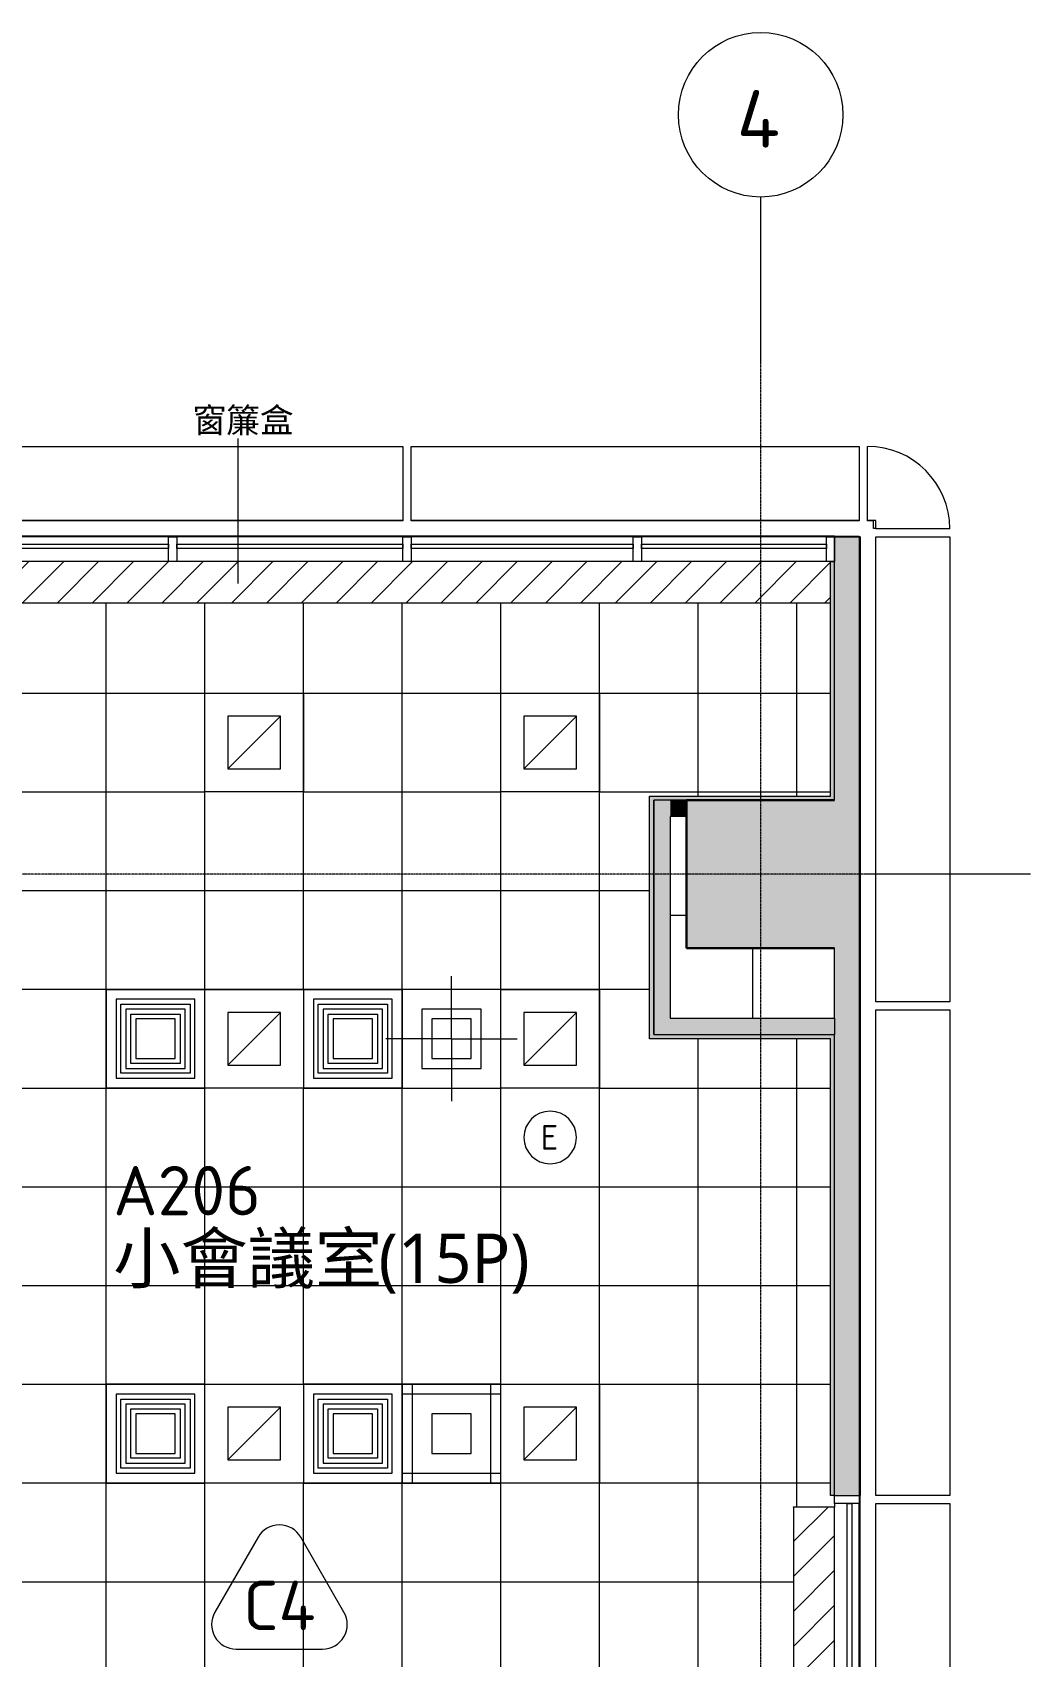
# Model space of a CAD drawing. Header units: centimetres. Extents: x -391356 to -382095, y -768 to 204275.
# Drawn here: x -384635 to -384028, y 203288 to 204275 of the extents above; entities that cross this region are included whole.
import ezdxf

# ---------------------------------------------------------------- set-up
doc = ezdxf.new("R2010")
doc.units = ezdxf.units.CM
doc.linetypes.add('虛線圓點 3_16_', pattern=[0.79375, 0.47625, -0.15875, 0, -0.15875])
for name, color, linetype, lineweight in [('一般標註', 7, 'Continuous', 5), ('一般模型', 7, 'Continuous', 5), ('共用邊緣', 7, 'Continuous', 5), ('天花板', 7, 'Continuous', 5), ('天花板標籤', 7, 'Continuous', 5), ('房間標籤', 7, 'Continuous', 5), ('文字註釋', 7, 'Continuous', 5), ('柱線', 7, 'Continuous', 5), ('柱線-1', 7, '虛線圓點 3_16_', 5), ('樓板', 7, 'Continuous', 5), ('燈具', 7, 'Continuous', 5), ('牆', 7, 'Continuous', 5), ('空調風口', 7, 'Continuous', 5), ('窗', 7, 'Continuous', 5), ('結構柱-2', 7, 'Continuous', 30), ('線', 7, 'Continuous', 5), ('表面樣式', 7, 'Continuous', 5)]:
    doc.layers.add(name, color=color, linetype=linetype, lineweight=lineweight)
for name, color, linetype, lineweight, true_color in [('塗層 2 _5_-1', 7, 'Continuous', 5, 0xaaaaaa), ('帷幕板-1', 7, 'Continuous', 5, 0xeaeaea), ('帷幕牆豎框-1', 7, 'Continuous', 5, 0xeaeaea), ('牆-1', 7, 'Continuous', 5, 0xe4e4e4), ('結構 _1_-1', 7, 'Continuous', 9, 0xaaaaaa), ('結構柱-1', 7, 'Continuous', 5, 0xeaeaea), ('結構構架-1', 9, 'Continuous', 5, 0x808080), ('詳圖項目-3', 11, 'Continuous', 15, 0xffaaaa)]:
    doc.layers.add(name, color=color, linetype=linetype, lineweight=lineweight, true_color=true_color)
doc.styles.add('ISOCPEUR', font='isocpeur.ttf', dxfattribs={"height": 15})
doc.styles.add('ISOCPEUR_1', font='isocpeur.ttf', dxfattribs={"height": 35})
doc.styles.add('ISOCPEUR_2', font='isocpeur.ttf', dxfattribs={"height": 30})
doc.styles.add('Microsoft JhengHei UI_2', font='Microsoft JhengHei UI.ttf', dxfattribs={"height": 15})
doc.styles.add('微軟正黑體', font='Microsoft JhengHei.ttf', dxfattribs={"height": 30})

# ---------------------------------------------------------------- blocks, each defined once
blk = doc.blocks.new('System Panel - 帷幕玻璃-3470490-二層天花平面圖')
at = {"layer": '帷幕板-1'}
for p, q in [((-56.25, -10.6), (-56.25, -8)), ((-56.25, -8), (56.25, -8)), ((56.25, -8), (56.25, -10.6)), ((56.25, -10.6), (-56.25, -10.6))]:
    blk.add_line(p, q, dxfattribs=at)
blk = doc.blocks.new('Rectangular Mullion - 50x150_E-3470501-二層天花平面圖')
at = {"layer": '帷幕牆豎框-1'}
for p, q in [((-5, 15), (0, 15)), ((-5, 0), (-5, 15)), ((0, 15), (0, 0)), ((0, 0), (-2.5, 0))]:
    blk.add_line(p, q, dxfattribs=at)
blk = doc.blocks.new('System Panel - 帷幕玻璃-3470491-二層天花平面圖')
at = {"layer": '帷幕板-1'}
for p, q in [((-68.75, -10.6), (-68.75, -8)), ((-68.75, -8), (68.75, -8)), ((68.75, -8), (68.75, -10.6)), ((68.75, -10.6), (-68.75, -10.6))]:
    blk.add_line(p, q, dxfattribs=at)
blk = doc.blocks.new('Rectangular Mullion - 50x150_E-V66-二層天花平面圖')
at = {"layer": '帷幕牆豎框-1'}
for p, q in [((2.5, 15), (-2.5, 15)), ((-2.5, 15), (-2.5, 0)), ((2.5, 0), (2.5, 15))]:
    blk.add_line(p, q, dxfattribs=at)
blk = doc.blocks.new('L5 方型T-bar遮罩燈 - L5 方型T-bar遮罩燈-2232849-二層天花平面圖')
at = {"layer": '燈具'}
for p, q in [((30, 30), (-30, 30)), ((-30, 30), (-30, -30)), ((30, -30), (30, 30)), ((-16, 16), (16, -16)), ((-16, -16), (-16, 16)), ((-16, 16), (16, 16)), ((16, 16), (16, -16)), ((16, -16), (-16, -16)), ((-30, -30), (30, -30))]:
    blk.add_line(p, q, dxfattribs=at)
blk = doc.blocks.new('Rectangular Mullion - 50x150_E-1829374-二層天花平面圖')
at = {"layer": '帷幕牆豎框-1'}
blk.add_line((-387770.81, 203968.16), (-387883.31, 203968.16), dxfattribs=at)
blk = doc.blocks.new('Rectangular Mullion - 50x150_E-1733385-二層天花平面圖')
at = {"layer": '帷幕牆豎框-1'}
blk.add_line((-389880.81, 203968.16), (-390018.31, 203968.16), dxfattribs=at)
blk = doc.blocks.new('System Panel - 帷幕玻璃-3470492-二層天花平面圖')
at = {"layer": '帷幕板-1'}
for p, q in [((-67.5, -10.6), (-67.5, -8)), ((-67.5, -8), (67.5, -8)), ((67.5, -8), (67.5, -10.6)), ((67.5, -10.6), (-67.5, -10.6))]:
    blk.add_line(p, q, dxfattribs=at)
blk = doc.blocks.new('Rectangular Mullion - 50x150_E-3384563-二層天花平面圖')
at = {"layer": '帷幕牆豎框-1'}
blk.add_line((-387888.31, 203968.16), (-388023.31, 203968.16), dxfattribs=at)
blk = doc.blocks.new('窗簾盒標準 - 窗簾盒-3401745-二層天花平面圖')
at = {"layer": '一般模型'}
for p, q in [((-134, -25), (-134, -20)), ((-134, -20), (-133.85, -20)), ((-133.85, -25), (-134, -25))]:
    blk.add_line(p, q, dxfattribs=at)
blk = doc.blocks.new('通用窗_二段_ - 02_W2_H300xW150-V109-二層天花平面圖')
at = {"layer": '窗'}
for p, q in [((-75, -7.5), (-75, 7.5)), ((-70, 7.5), (-70, -7.5)), ((70, 7.5), (67.85, 7.5)), ((70, 7.5), (75, 7.5)), ((70, -7.5), (70, 7.5)), ((75, 7.5), (75, -7.5)), ((-70, -7.5), (-75, -7.5)), ((-70, -7.5), (70, -7.5)), ((75, -7.5), (70, -7.5))]:
    blk.add_line(p, q, dxfattribs=at)
blk = doc.blocks.new('G_窗扇_固定 - 固定-3789489-二層天花平面圖')
at = {"layer": '窗'}
for p, q in [((70, 0), (-70, 0)), ((-70, 0), (-70, -3)), ((70, -3), (-70, -3)), ((70, 0), (70, -3))]:
    blk.add_line(p, q, dxfattribs=at)
blk = doc.blocks.new('AC_明架方形出風口 - 出風口-4030380-二層天花平面圖')
at = {"layer": '空調風口'}
for p, q in [((-30, -30), (-30, 30)), ((-30, 30), (30, 30)), ((-30, -30), (-30, 30)), ((-30, 30), (30, 30)), ((-24, 24), (-24, -24)), ((24, 24), (-24, 24)), ((-21, -21), (-21, 21)), ((-21, 21), (21, 21)), ((21, 21), (21, -21)), ((24, -24), (24, 24)), ((-18, 18), (-18, -18)), ((18, 18), (-18, 18)), ((-15, -15), (-15, 15)), ((-15, 15), (15, 15)), ((-12, 12), (-12, -12)), ((12, 12), (-12, 12)), ((12, -12), (12, 12)), ((15, 15), (15, -15)), ((18, -18), (18, 18)), ((-18, -18), (18, -18)), ((15, -15), (-15, -15)), ((-12, -12), (12, -12)), ((-24, -24), (24, -24)), ((21, -21), (-21, -21)), ((30, -30), (-30, -30)), ((30, -30), (-30, -30))]:
    blk.add_line(p, q, dxfattribs=at)
blk = doc.blocks.new('AC_明架方形出風口 - 出風口-V112-二層天花平面圖')
at = {"layer": '空調風口'}
for p, q in [((-30, 30), (30, 30)), ((-30, 30), (30, 30)), ((30, 30), (30, -30)), ((30, 30), (30, -30)), ((-24, 24), (-24, -24)), ((24, 24), (-24, 24)), ((-21, -21), (-21, 21)), ((-21, 21), (21, 21)), ((21, 21), (21, -21)), ((24, -24), (24, 24)), ((-18, 18), (-18, -18)), ((18, 18), (-18, 18)), ((-15, -15), (-15, 15)), ((-15, 15), (15, 15)), ((-12, 12), (-12, -12)), ((12, 12), (-12, 12)), ((12, -12), (12, 12)), ((15, 15), (15, -15)), ((18, -18), (18, 18)), ((-18, -18), (18, -18)), ((15, -15), (-15, -15)), ((-12, -12), (12, -12)), ((-24, -24), (24, -24)), ((21, -21), (-21, -21)), ((30, -30), (-30, -30)), ((30, -30), (-30, -30))]:
    blk.add_line(p, q, dxfattribs=at)
blk = doc.blocks.new('柱線 - 柱心線標頭-214972-二層天花平面圖')
at = {"layer": '柱線'}
blk.add_circle((0, 0), 0.5, dxfattribs=at)
blk = doc.blocks.new('TAG_Ceiling - 天花標籤_有標高程_-1160456-二層天花平面圖')
at = {"layer": '天花板標籤'}
for p, q in [((-0.1299, 0.68), (-0.3926, 0.225)), ((0.3926, 0.225), (0.1299, 0.68)), ((-0.2627, 0), (0.2627, 0))]:
    blk.add_line(p, q, dxfattribs=at)
for centre, start, end in [((0, 0.605), 30, 150), ((-0.2627, 0.15), 150, 270), ((0.2627, 0.15), 270, 30)]:
    blk.add_arc(centre, 0.15, start, end, dxfattribs=at)

msp = doc.modelspace()

# ---------------------------------------------------------------- hatches: boundary and pattern name
at = {"layer": '牆-1'}
for points in [[(-384139.98, 203968.16), (-384132.48, 203968.16), (-384132.48, 203968.66), (-384147.48, 203968.66), (-384147.48, 203968.16)], [(-384137.48, 203953.16), (-384132.48, 203953.16), (-384132.48, 203968.16), (-384147.48, 203968.16), (-384147.48, 203953.16), (-384139.98, 203953.16)], [(-384147.48, 203808.16), (-384147.5, 203953.16), (-384149.98, 203953.06), (-384149.98, 203808.16)], [(-384149.98, 203808.16), (-384149.98, 203810.66), (-384259.98, 203810.66), (-384259.98, 203808.16), (-384152.48, 203808.16)], [(-384257.67, 203663.16), (-384257.48, 203663.16), (-384257.48, 203808.16), (-384259.98, 203808.16), (-384259.98, 203663.16)], [(-384257.48, 203665.66), (-384247.48, 203665.66), (-384247.48, 203808.16), (-384257.48, 203808.16), (-384257.48, 203693.16)], [(-384247.48, 203798.16), (-384237.48, 203798.16), (-384237.48, 203808.16), (-384247.48, 203808.16), (-384247.48, 203805.94)], [(-384220.11, 203665.66), (-384147.48, 203665.66), (-384147.48, 203675.66), (-384247.48, 203675.66), (-384247.48, 203665.66), (-384223.95, 203665.66)], [(-384158.48, 203663.16), (-384149.98, 203663.16), (-384150, 203665.66), (-384257.48, 203665.66), (-384257.44, 203663.16), (-384172.48, 203663.16)]]:
    msp.add_hatch(color=256, dxfattribs=at).paths.add_polyline_path(points)
h = msp.add_hatch(color=256, dxfattribs=at)
h.paths.add_polyline_path([(-384131.98, 200702.41), (-384131.98, 200808.16), (-384132.48, 200808.14), (-384132.48, 200702.41)])
h.paths.add_polyline_path([(-384131.98, 201050.2), (-384131.98, 201065.2), (-384132.48, 201065.2), (-384132.48, 201050.2)])
h.paths.add_polyline_path([(-384131.98, 201380.66), (-384131.98, 201395.66), (-384132.48, 201395.66), (-384132.48, 201380.66)])
h.paths.add_polyline_path([(-384131.98, 201718.16), (-384131.98, 201955.66), (-384132.48, 201955.66), (-384132.48, 201718.16)])
h.paths.add_polyline_path([(-384131.98, 202045.66), (-384131.98, 202255.66), (-384132.48, 202255.66), (-384132.48, 202045.66)])
h.paths.add_polyline_path([(-384131.98, 202345.66), (-384131.98, 202940.66), (-384132.48, 202940.66), (-384132.48, 202345.66)])
h.paths.add_polyline_path([(-384131.98, 203090.66), (-384131.98, 203235.66), (-384132.48, 203235.66), (-384132.48, 203090.66)])
h.paths.add_polyline_path([(-384131.98, 203385.66), (-384131.98, 203968.16), (-384132.48, 203968.16), (-384132.48, 203385.66)])
h = msp.add_hatch(color=256, dxfattribs=at)
h.paths.add_polyline_path([(-384143.98, 200702.41), (-384132.48, 200702.41), (-384132.48, 200808.66), (-384147.48, 200808.66), (-384147.48, 200702.41)])
h.paths.add_polyline_path([(-384132.48, 201717.66), (-384132.48, 201955.66), (-384147.48, 201955.66), (-384147.48, 201717.66), (-384137.48, 201717.66)])
h.paths.add_polyline_path([(-384139.98, 202045.66), (-384132.48, 202045.66), (-384132.48, 202255.66), (-384147.48, 202255.66), (-384147.48, 202045.66)])
h.paths.add_polyline_path([(-384132.48, 202345.66), (-384132.48, 202940.66), (-384147.48, 202940.66), (-384147.48, 202345.66), (-384137.48, 202345.66)])
h.paths.add_polyline_path([(-384132.48, 203090.66), (-384132.48, 203235.66), (-384147.48, 203235.66), (-384147.48, 203090.66), (-384139.98, 203090.66)])
h.paths.add_polyline_path([(-384147.48, 203385.66), (-384132.48, 203385.66), (-384132.48, 203953.16), (-384147.48, 203953.08), (-384147.48, 203452.65)])
h = msp.add_hatch(color=256, dxfattribs=at)
h.paths.add_polyline_path([(-384148, 203110.66), (-384147.48, 203110.66), (-384147.56, 203228.51), (-384149.98, 203228.51), (-384149.98, 203110.66), (-384148.73, 203110.66)])
h.paths.add_polyline_path([(-384148.73, 203385.66), (-384147.48, 203385.66), (-384147.48, 203665.66), (-384149.98, 203665.66), (-384149.98, 203385.66)])
at = {"layer": '結構柱-1'}
msp.add_hatch(color=256, dxfattribs=at).paths.add_polyline_path([(-384237.48, 203718.16), (-384147.48, 203718.16), (-384147.48, 203808.16), (-384237.48, 203808.16), (-384237.48, 203738.16)])
at = {"layer": '表面樣式'}
h = msp.add_hatch(dxfattribs=at)
h.set_pattern_fill('FP_26', color=256, style=0, pattern_type=2)
h.set_pattern_definition([(180, (-384530.485, 203693.16), (7e-15, 60), []), (90, (-384530.485, 203693.16), (60, -4e-15), [])])
h.paths.add_polyline_path([(-384769.23, 203108.16), (-384769.23, 203110.66), (-384149.98, 203110.66), (-384149.98, 203228.51), (-384172.48, 203228.51), (-384172.48, 203378.51), (-384147.48, 203378.51), (-384147.48, 203385.66), (-384149.98, 203385.66), (-384149.98, 203663.16), (-384259.98, 203663.2), (-384259.98, 203810.66), (-384149.98, 203810.66), (-384149.98, 203928.16), (-384689.48, 203928.08), (-384689.48, 203899.66), (-384767.98, 203899.66), (-384767.98, 203310.66), (-384770.48, 203310.66), (-384770.48, 203108.16)])
h.paths.add_polyline_path([(-384530.48, 203153.16), (-384590.48, 203153.16), (-384590.48, 203213.16), (-384410.48, 203213.16), (-384410.48, 203153.16), (-384470.48, 203153.16)])
h.paths.add_polyline_path([(-384693.34, 203153.16), (-384710.48, 203153.16), (-384710.48, 203213.16), (-384650.48, 203213.16), (-384650.48, 203153.16)])
h.paths.add_polyline_path([(-384319.98, 203153.16), (-384350.48, 203153.16), (-384350.48, 203213.16), (-384290.48, 203213.16), (-384290.48, 203153.16)])
h.paths.add_polyline_path([(-384696.48, 203220.51), (-384696.48, 203259.04), (-384664.48, 203259.04), (-384664.48, 203220.51)])
h.paths.add_polyline_path([(-384320.48, 203227.16), (-384321.32, 203227.19), (-384322.99, 203227.36), (-384325.83, 203228.08), (-384328.12, 203229.1), (-384329.89, 203230.22), (-384330.88, 203231), (-384332.65, 203232.77), (-384333.9, 203234.45), (-384334.8, 203236.05), (-384335.27, 203237.04), (-384335.83, 203238.62), (-384336.35, 203241.07), (-384336.48, 203243.58), (-384336.22, 203246.08), (-384335.83, 203247.71), (-384335.27, 203249.29), (-384333.9, 203251.88), (-384332.65, 203253.55), (-384332.09, 203254.18), (-384329.89, 203256.11), (-384327.75, 203257.42), (-384325.83, 203258.25), (-384324.63, 203258.62), (-384322.99, 203258.97), (-384320.48, 203259.16), (-384319.65, 203259.14), (-384316.92, 203258.74), (-384315.14, 203258.25), (-384312.85, 203257.22), (-384311.08, 203256.11), (-384310.09, 203255.33), (-384308.32, 203253.55), (-384307.07, 203251.88), (-384306.42, 203250.8), (-384305.7, 203249.29), (-384305.14, 203247.71), (-384304.62, 203245.25), (-384304.49, 203242.74), (-384304.75, 203240.25), (-384305.14, 203238.62), (-384305.7, 203237.04), (-384307.07, 203234.45), (-384308.32, 203232.77), (-384308.88, 203232.15), (-384311.08, 203230.22), (-384313.22, 203228.91), (-384315.14, 203228.08), (-384316.92, 203227.59), (-384317.98, 203227.36), (-384319.65, 203227.19)])
h.paths.add_polyline_path([(-384710.48, 203393.16), (-384710.48, 203453.16), (-384650.48, 203453.16), (-384650.48, 203393.16)])
h.paths.add_polyline_path([(-384350.48, 203393.16), (-384350.48, 203453.16), (-384290.48, 203453.16), (-384290.48, 203393.16), (-384327.31, 203393.16)])
h.paths.add_polyline_path([(-384410.48, 203393.16), (-384590.48, 203393.16), (-384590.48, 203453.16), (-384410.48, 203453.16)])
h.paths.add_polyline_path([(-384675.38, 203580.51), (-384696.48, 203580.51), (-384696.48, 203619.04), (-384664.48, 203619.04), (-384664.48, 203580.51)])
h.paths.add_polyline_path([(-384320.48, 203587.16), (-384321.32, 203587.19), (-384322.99, 203587.36), (-384325.83, 203588.08), (-384328.12, 203589.1), (-384329.89, 203590.22), (-384330.88, 203591), (-384332.65, 203592.77), (-384333.9, 203594.45), (-384334.55, 203595.53), (-384335.27, 203597.04), (-384335.83, 203598.62), (-384336.35, 203601.07), (-384336.48, 203603.58), (-384336.22, 203606.08), (-384335.83, 203607.71), (-384335.27, 203609.29), (-384333.9, 203611.88), (-384332.65, 203613.55), (-384332.09, 203614.18), (-384329.89, 203616.11), (-384327.75, 203617.42), (-384325.83, 203618.25), (-384324.63, 203618.62), (-384322.99, 203618.97), (-384320.48, 203619.16), (-384319.65, 203619.14), (-384316.92, 203618.74), (-384315.14, 203618.25), (-384312.85, 203617.22), (-384311.08, 203616.11), (-384310.09, 203615.33), (-384308.32, 203613.55), (-384307.07, 203611.88), (-384305.99, 203609.9), (-384305.7, 203609.29), (-384305.06, 203607.36), (-384304.62, 203605.25), (-384304.49, 203602.74), (-384304.75, 203600.25), (-384305.14, 203598.62), (-384305.7, 203597.04), (-384307.07, 203594.45), (-384308.32, 203592.77), (-384308.88, 203592.15), (-384311.08, 203590.22), (-384313.22, 203588.91), (-384315.14, 203588.08), (-384316.92, 203587.59), (-384317.98, 203587.36), (-384319.65, 203587.19)])
h.paths.add_polyline_path([(-384290.48, 203633.16), (-384350.48, 203633.16), (-384350.48, 203693.16), (-384290.48, 203693.16), (-384290.48, 203638.31)])
h.paths.add_polyline_path([(-384710.48, 203633.16), (-384710.48, 203693.16), (-384650.48, 203693.16), (-384650.48, 203633.16), (-384704.16, 203633.16)])
h.paths.add_polyline_path([(-384413.73, 203633.16), (-384590.48, 203633.16), (-384590.48, 203693.16), (-384410.48, 203693.16), (-384410.48, 203633.16)])
h.paths.add_polyline_path([(-384710.48, 203813.16), (-384710.48, 203873.16), (-384650.48, 203873.16), (-384650.48, 203813.16)])
h.paths.add_polyline_path([(-384470.48, 203813.16), (-384530.48, 203813.16), (-384530.48, 203873.16), (-384470.48, 203873.16), (-384470.48, 203823.96)])
h.paths.add_polyline_path([(-384350.48, 203813.16), (-384350.48, 203873.16), (-384290.48, 203873.16), (-384290.48, 203813.16)])
h.paths.add_polyline_path([(-384701.98, 203912.16), (-384701.98, 203941.16), (-384770.48, 203941.16), (-384770.48, 203912.16), (-384704.16, 203912.16)])
at = {"layer": '詳圖項目-3'}
h = msp.add_hatch(dxfattribs=at)
h.set_pattern_fill('FP_25', color=256, style=0, pattern_type=2)
h.set_pattern_definition([(45, (3618.322, 0), (-10.6066017, 10.6066017), [])])
h.paths.add_polyline_path([(-386227.48, 200718.16), (-386114.83, 200718.16), (-386114.83, 200743.16), (-386689.98, 200743.16), (-386689.98, 200718.16), (-386253.12, 200718.16)])
h.paths.add_polyline_path([(-384834.98, 200718.16), (-384829.98, 200718.16), (-384829.98, 200743.16), (-384979.98, 200743.16), (-384979.98, 200718.16), (-384885.26, 200718.16)])
h.paths.add_polyline_path([(-385176.87, 200718.16), (-385117.78, 200718.16), (-385117.78, 200743.67), (-385538.98, 200743.67), (-385538.98, 200718.16), (-385188.21, 200718.16)])
h.paths.add_polyline_path([(-385571.82, 200718.16), (-385555.98, 200718.23), (-385555.98, 200743.67), (-385894.98, 200743.67), (-385894.98, 200718.16), (-385571.97, 200718.16)])
h.paths.add_polyline_path([(-384172.45, 201951.69), (-384150.48, 201951.69), (-384150.48, 202041.51), (-384172.48, 202041.51), (-384172.45, 201951.69)])
h.paths.add_polyline_path([(-384150.48, 202250.66), (-384150.48, 202340.66), (-384172.48, 202340.66), (-384172.44, 202250.66), (-384167.48, 202250.66)])
h.paths.add_polyline_path([(-386937.48, 202938.16), (-386932.48, 202938.16), (-386932.48, 203374.66), (-386952.48, 203374.66), (-386952.48, 202938.16), (-386947.48, 202938.16)])
h.paths.add_polyline_path([(-384148.73, 203228.51), (-384147.48, 203228.51), (-384147.48, 203378.51), (-384172.48, 203378.51), (-384172.48, 203228.51), (-384149.91, 203228.51)])
h.paths.add_polyline_path([(-386952.48, 203391.66), (-386932.48, 203391.66), (-386932.48, 203680.66), (-386952.48, 203680.66), (-386952.48, 203452.65)])
h.paths.add_polyline_path([(-386937.48, 203835.66), (-386932.48, 203835.66), (-386932.48, 203928.16), (-386404.98, 203928.16), (-386404.98, 203953.16), (-386952.48, 203953.14), (-386952.48, 203835.66), (-386937.98, 203835.66)])
h.paths.add_polyline_path([(-384837.48, 203928.16), (-384837.48, 203953.16), (-385117.48, 203953.16), (-385117.48, 203928.16), (-384897.78, 203928.16)])
h.paths.add_polyline_path([(-384220.11, 203928.16), (-384149.98, 203928.16), (-384149.98, 203953.16), (-384689.98, 203953.16), (-384689.98, 203928.16), (-384257.48, 203928.16)])
h.paths.add_polyline_path([(-386257.48, 203928.16), (-385265.14, 203928.16), (-385265.14, 203953.16), (-386257.48, 203953.16), (-386257.48, 203933.16)])

# ---------------------------------------------------------------- linework, layer by layer
at = {"layer": '一般標註'}
for start, end in [(0, 180), (180, 0)]:
    msp.add_arc((-384320.48, 203603.16), 16, start, end, dxfattribs=at)
at = {"layer": '共用邊緣'}
for p, q in [((-384147.48, 203808.16), (-384147.48, 203953.16)), ((-384147.48, 203385.66), (-384147.48, 203665.66))]:
    msp.add_line(p, q, dxfattribs=at)
at = {"layer": '塗層 2 _5_-1'}
for p, q in [((-384147.48, 203968.16), (-384147.48, 203968.66)), ((-384147.48, 203968.66), (-384132.48, 203968.66)), ((-384132.48, 203968.16), (-384132.48, 203968.66)), ((-384131.98, 203968.16), (-384132.48, 203968.16)), ((-384131.98, 203968.16), (-384131.98, 203385.66)), ((-384257.48, 203665.66), (-384257.48, 203808.16)), ((-384257.48, 203808.16), (-384257.48, 203808.16)), ((-384237.48, 203808.16), (-384237.48, 203798.16)), ((-384247.48, 203798.16), (-384247.48, 203675.66)), ((-384237.48, 203798.16), (-384247.48, 203798.16)), ((-384247.48, 203675.66), (-384147.48, 203675.66)), ((-384257.48, 203665.66), (-384257.48, 203665.66)), ((-384131.98, 203385.66), (-384132.48, 203385.66))]:
    msp.add_line(p, q, dxfattribs=at)
at = {"layer": '天花板'}
for p, q in [((-384530.48, 203693.16), (-384590.48, 203693.16)), ((-384590.48, 203693.16), (-384590.48, 203633.16)), ((-384410.48, 203693.16), (-384470.48, 203693.16)), ((-384410.48, 203633.16), (-384410.48, 203693.16)), ((-384590.48, 203633.16), (-384530.48, 203633.16)), ((-384470.48, 203633.16), (-384410.48, 203633.16)), ((-384530.48, 203453.16), (-384590.48, 203453.16)), ((-384590.48, 203453.16), (-384590.48, 203393.16)), ((-384410.48, 203453.16), (-384470.48, 203453.16)), ((-384410.48, 203393.16), (-384410.48, 203453.16)), ((-384590.48, 203393.16), (-384530.48, 203393.16)), ((-384470.48, 203393.16), (-384410.48, 203393.16))]:
    msp.add_line(p, q, dxfattribs=at)
at = {"layer": '柱線'}
for p, q in [((-384192.48, 204174.69), (-384192.48, 204074.69)), ((-384028.36, 203763.16), (-384128.36, 203763.16))]:
    msp.add_line(p, q, dxfattribs=at)
at = {"layer": '柱線-1'}
for p, q in [((-384192.48, 204074.69), (-384192.48, 200429.07)), ((-384128.36, 203763.16), (-386949.7, 203763.16))]:
    msp.add_line(p, q, dxfattribs=at)
at = {"layer": '樓板'}
for p, q in [((-384689.98, 204023.14), (-384409.98, 204023.14)), ((-384409.98, 204023.14), (-384409.98, 203978.14)), ((-384409.98, 204022.97), (-384409.98, 203977.97)), ((-384404.98, 204023.14), (-384132.48, 204023.14)), ((-384404.98, 203978.14), (-384404.98, 204023.14)), ((-384132.48, 204023.14), (-384132.48, 203978.14)), ((-384127.48, 203978.14), (-384127.48, 204023.14)), ((-384409.98, 203978.14), (-384689.98, 203978.14)), ((-384409.98, 203977.97), (-384689.98, 203977.97)), ((-384132.48, 203978.14), (-384404.98, 203978.14)), ((-384404.98, 203977.97), (-384404.98, 203978.14)), ((-384132.48, 203977.97), (-384404.98, 203977.97)), ((-384132.48, 203978.14), (-384132.48, 203977.97)), ((-384122.48, 203978.14), (-384127.48, 203978.14)), ((-384127.48, 203977.97), (-384127.48, 203978.14)), ((-384123.78, 203977.97), (-384127.48, 203977.97)), ((-384123.78, 203973.27), (-384123.78, 203977.97)), ((-384122.48, 203973.14), (-384122.48, 203978.14)), ((-384122.48, 203973.27), (-384123.78, 203973.27)), ((-384077.48, 203973.14), (-384122.48, 203973.14)), ((-384122.48, 203685.64), (-384122.48, 203968.14)), ((-384122.48, 203968.14), (-384077.48, 203968.14)), ((-384077.48, 203968.14), (-384077.48, 203685.64)), ((-384077.48, 203685.64), (-384122.48, 203685.64)), ((-384122.48, 203385.64), (-384122.48, 203680.64)), ((-384122.48, 203680.64), (-384077.48, 203680.64)), ((-384077.48, 203680.64), (-384077.48, 203385.64)), ((-384077.48, 203385.64), (-384122.48, 203385.64)), ((-384122.48, 203090.64), (-384122.48, 203380.64)), ((-384122.48, 203380.64), (-384077.48, 203380.64)), ((-384077.48, 203380.64), (-384077.48, 203090.64))]:
    msp.add_line(p, q, dxfattribs=at)
msp.add_arc((-384127.48, 203973.14), 50, 0, 90, dxfattribs=at)
at = {"layer": '牆'}
for p, q in [((-384147.48, 203968.66), (-386967.48, 203968.66)), ((-384131.98, 203235.66), (-384131.98, 203385.66))]:
    msp.add_line(p, q, dxfattribs=at)
at = {"layer": '結構 _1_-1'}
for p, q in [((-384147.48, 203968.16), (-384132.48, 203968.16)), ((-384147.48, 203953.16), (-384147.48, 203968.16)), ((-384132.48, 203968.16), (-384132.48, 203385.66)), ((-384149.98, 203953.16), (-384147.48, 203953.16)), ((-384149.98, 203810.66), (-384149.98, 203928.16)), ((-384259.98, 203810.66), (-384149.98, 203810.66)), ((-384259.98, 203663.16), (-384259.98, 203810.66)), ((-384147.48, 203808.16), (-384257.48, 203808.16)), ((-384257.48, 203808.16), (-384257.48, 203665.66)), ((-384147.48, 203675.66), (-384147.48, 203718.16)), ((-384147.48, 203675.66), (-384147.48, 203665.66)), ((-384149.98, 203663.16), (-384259.98, 203663.16)), ((-384257.48, 203665.66), (-384147.48, 203665.66)), ((-384149.98, 203385.66), (-384149.98, 203663.16)), ((-384147.48, 203385.66), (-384149.98, 203385.66))]:
    msp.add_line(p, q, dxfattribs=at)
at = {"layer": '結構柱-2'}
for p, q in [((-384237.48, 203808.16), (-384147.48, 203808.16)), ((-384237.48, 203718.16), (-384237.48, 203808.16)), ((-384147.48, 203718.16), (-384237.48, 203718.16))]:
    msp.add_line(p, q, dxfattribs=at)
at = {"layer": '結構構架-1'}
for p, q in [((-384247.48, 203738.16), (-384237.48, 203738.16)), ((-384197.48, 203718.16), (-384197.48, 203675.66))]:
    msp.add_line(p, q, dxfattribs=at)
at = {"layer": '線'}
for p, q in [((-384510.43, 204027.91), (-384510.43, 203939.91)), ((-384149.98, 203953.16), (-384689.98, 203953.16)), ((-384149.98, 203928.16), (-384149.98, 203953.16)), ((-384689.98, 203928.16), (-384149.98, 203928.16)), ((-384380.48, 203663.16), (-384380.48, 203701.16)), ((-384410.48, 203693.16), (-384410.48, 203633.16)), ((-384350.48, 203693.16), (-384410.48, 203693.16)), ((-384350.48, 203633.16), (-384350.48, 203693.16)), ((-384398.48, 203681.16), (-384398.48, 203645.16)), ((-384362.48, 203681.16), (-384398.48, 203681.16)), ((-384362.48, 203645.16), (-384362.48, 203681.16)), ((-384392.48, 203675.16), (-384392.48, 203651.16)), ((-384368.48, 203675.16), (-384392.48, 203675.16)), ((-384368.48, 203651.16), (-384368.48, 203675.16)), ((-384380.48, 203663.16), (-384420.48, 203663.16)), ((-384380.48, 203663.16), (-384380.48, 203625.16)), ((-384380.48, 203663.16), (-384340.48, 203663.16)), ((-384392.48, 203651.16), (-384368.48, 203651.16)), ((-384398.48, 203645.16), (-384362.48, 203645.16)), ((-384410.48, 203633.16), (-384350.48, 203633.16)), ((-384410.48, 203453.16), (-384410.48, 203393.16)), ((-384350.48, 203453.16), (-384410.48, 203453.16)), ((-384350.48, 203447.16), (-384410.48, 203447.16)), ((-384404.48, 203453.16), (-384404.48, 203393.16)), ((-384356.48, 203393.16), (-384356.48, 203453.16)), ((-384350.48, 203393.16), (-384350.48, 203453.16)), ((-384392.48, 203435.16), (-384392.48, 203411.16)), ((-384368.48, 203435.16), (-384392.48, 203435.16)), ((-384368.48, 203411.16), (-384368.48, 203435.16)), ((-384392.48, 203411.16), (-384368.48, 203411.16)), ((-384410.48, 203399.16), (-384350.48, 203399.16)), ((-384410.48, 203393.16), (-384350.48, 203393.16)), ((-384147.48, 203378.51), (-384172.48, 203378.51)), ((-384172.48, 203378.51), (-384172.48, 203228.51)), ((-384147.48, 203228.51), (-384147.48, 203378.51))]:
    msp.add_line(p, q, dxfattribs=at)

# ---------------------------------------------------------------- block references
at = {"layer": '一般模型', "rotation": 270}
msp.add_blockref('窗簾盒標準 - 窗簾盒-3401745-二層天花平面圖', (-384147.48, 203244.66), dxfattribs=at)
at = {"layer": '天花板標籤', "xscale": 99.99999999999993, "yscale": 99.99999999999993, "zscale": 99.99999999999993}
msp.add_blockref('TAG_Ceiling - 天花標籤_有標高程_-1160456-二層天花平面圖', (-384485.14, 203292.2), dxfattribs=at)
at = {"layer": '帷幕板-1', "rotation": 180}
for name, p in [('System Panel - 帷幕玻璃-3470491-二層天花平面圖', (-384621.23, 203953.16)), ('System Panel - 帷幕玻璃-3470491-二層天花平面圖', (-384478.73, 203953.16)), ('System Panel - 帷幕玻璃-3470492-二層天花平面圖', (-384337.48, 203953.16)), ('System Panel - 帷幕玻璃-3470490-二層天花平面圖', (-384208.73, 203953.16))]:
    msp.add_blockref(name, p, dxfattribs=at)
at = {"layer": '帷幕牆豎框-1'}
for name, p in [('Rectangular Mullion - 50x150_E-1733385-二層天花平面圖', (5328.32, 0)), ('Rectangular Mullion - 50x150_E-1733385-二層天花平面圖', (5470.82, 0)), ('Rectangular Mullion - 50x150_E-3384563-二層天花平面圖', (3618.32, 0)), ('Rectangular Mullion - 50x150_E-1829374-二層天花平面圖', (3618.32, 0)), ('Rectangular Mullion - 50x150_E-3470501-二層天花平面圖', (-384147.48, 203953.16))]:
    msp.add_blockref(name, p, dxfattribs=at)
at = {"layer": '帷幕牆豎框-1', "extrusion": (0, 0, -1)}
for p in [(384549.98, 203953.16), (384407.48, 203953.16), (384267.48, 203953.16)]:
    msp.add_blockref('Rectangular Mullion - 50x150_E-V66-二層天花平面圖', p, dxfattribs=at)
at = {"layer": '柱線', "xscale": 99.99999999999993, "yscale": 99.99999999999993, "zscale": 99.99999999999993, "rotation": 180}
msp.add_blockref('柱線 - 柱心線標頭-214972-二層天花平面圖', (-384192.48, 204224.69), dxfattribs=at)
at = {"layer": '燈具', "extrusion": (0, 0, -1), "rotation": 180}
for p in [(384500.48, 203843.16), (384320.48, 203843.16), (384500.48, 203663.16), (384320.48, 203663.16), (384500.48, 203423.16), (384320.48, 203423.16)]:
    msp.add_blockref('L5 方型T-bar遮罩燈 - L5 方型T-bar遮罩燈-2232849-二層天花平面圖', p, dxfattribs=at)
at = {"layer": '空調風口'}
for name, p in [('AC_明架方形出風口 - 出風口-4030380-二層天花平面圖', (-384560.48, 203663.16)), ('AC_明架方形出風口 - 出風口-V112-二層天花平面圖', (-384440.48, 203663.16)), ('AC_明架方形出風口 - 出風口-4030380-二層天花平面圖', (-384560.48, 203423.16)), ('AC_明架方形出風口 - 出風口-V112-二層天花平面圖', (-384440.48, 203423.16))]:
    msp.add_blockref(name, p, dxfattribs=at)
at = {"layer": '窗', "rotation": 90}
for name in ['通用窗_二段_ - 02_W2_H300xW150-V109-二層天花平面圖', 'G_窗扇_固定 - 固定-3789489-二層天花平面圖']:
    msp.add_blockref(name, (-384139.98, 203310.66), dxfattribs=at)

# ---------------------------------------------------------------- texts
at = {"layer": '一般標註', "insert": (-384326.32, 203610.71), "char_height": 15, "width": 12.827, "attachment_point": 1, "style": 'ISOCPEUR'}
msp.add_mtext('\\fISOCPEUR|b0|i0|c136|p34|;E', dxfattribs=at)
at = {"layer": '天花板標籤', "insert": (-384507.2, 203333.75), "char_height": 30, "width": 53.7131, "attachment_point": 1, "style": 'ISOCPEUR_2'}
msp.add_mtext('C4', dxfattribs=at)
at = {"layer": '房間標籤', "char_height": 30, "attachment_point": 1}
for s, insert, width, style in [('A206', (-384586.19, 203585.85), 106.6244, 'ISOCPEUR_2'), ('小會議室', (-384586.19, 203544.79), 195.6117, '微軟正黑體'), ('(15P)', (-384424.79, 203544.79), 117.8481, '微軟正黑體')]:
    msp.add_mtext(s, dxfattribs=dict(at, insert=insert, width=width, style=style))
at = {"layer": '文字註釋', "insert": (-384537.88, 204046.55), "char_height": 15, "width": 69.7468, "attachment_point": 1, "style": 'Microsoft JhengHei UI_2'}
msp.add_mtext('窗簾盒', dxfattribs=at)
at = {"layer": '柱線', "insert": (-384207.03, 204239.68), "char_height": 35, "width": 34.4726, "attachment_point": 1, "style": 'ISOCPEUR_1'}
msp.add_mtext('\\fISOCPEUR|b0|i0|c136|p34|;4', dxfattribs=at)

doc.saveas('drawing.dxf')
